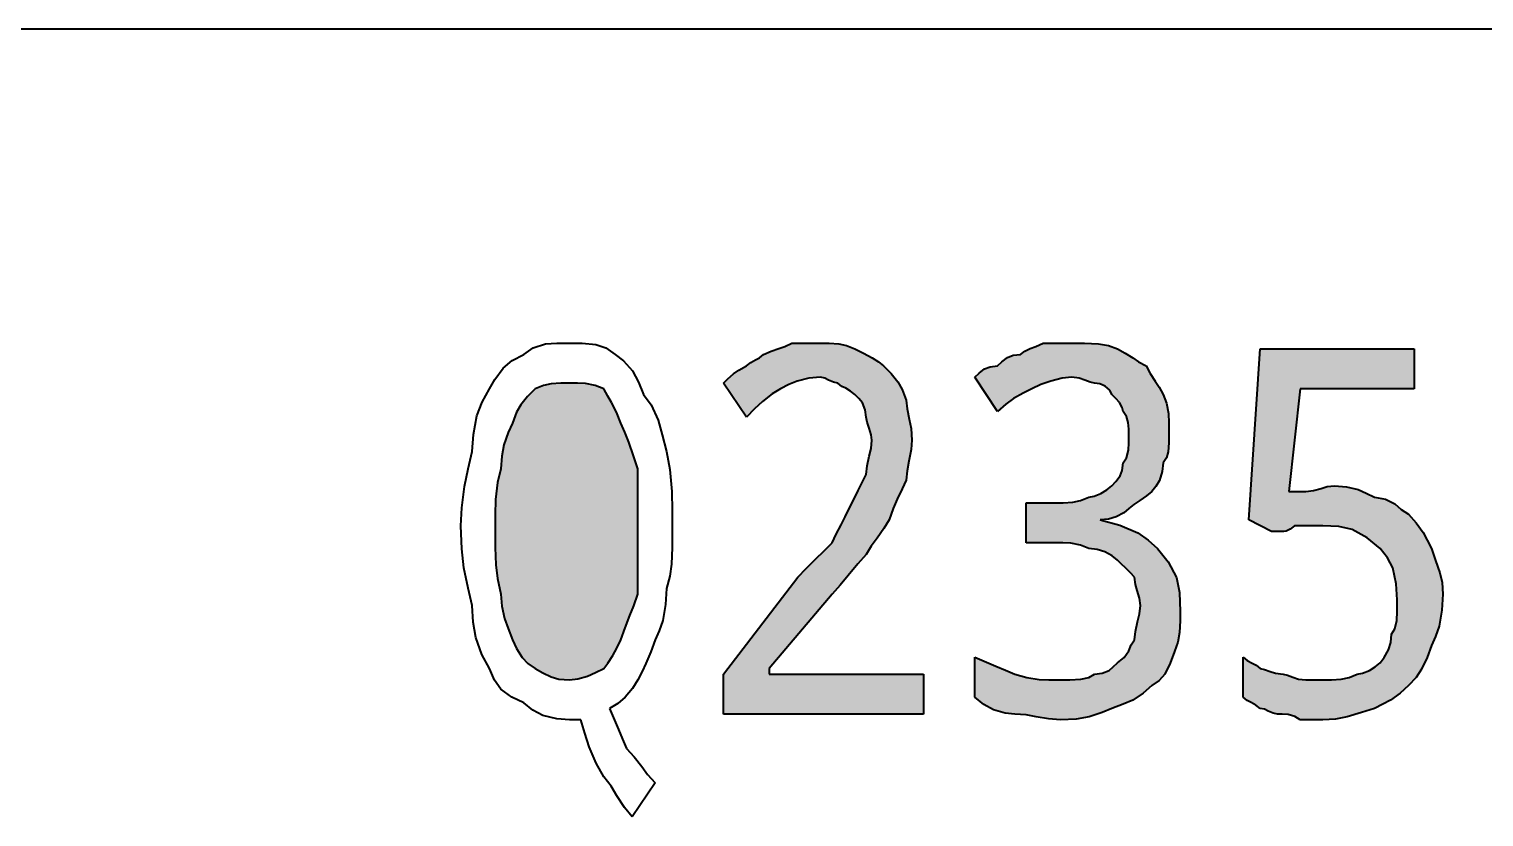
# Model space of a CAD drawing. Extents: x 457 to 4918, y -67 to 391.
# Drawn here: x 3585.79 to 3597.31, y -0.45 to 5.79 of the extents above; entities that cross this region are included whole.
import ezdxf

# ---------------------------------------------------------------- set-up
doc = ezdxf.new("R2010")
doc.units = 0
doc.header["$LTSCALE"] = 40
doc.header["$MEASUREMENT"] = 0
doc.layers.add('at_Entity', color=7, linetype='CONTINUOUS')
doc.layers.add('at_Solid', color=7, linetype='CONTINUOUS')

msp = doc.modelspace()

# ---------------------------------------------------------------- hatches: boundary and pattern name
at = {"layer": 'at_Solid'}
for points in [[(3592.875, 0.365), (3591.293, 0.365), (3591.293, 0.681), (3591.881, 1.45), (3591.948, 1.517), (3592.025, 1.594), (3592.086, 1.655), (3592.152, 1.721), (3592.186, 1.789), (3592.224, 1.865), (3592.255, 1.926), (3592.287, 1.992), (3592.321, 2.06), (3592.36, 2.136), (3592.39, 2.198), (3592.423, 2.263), (3592.43, 2.331), (3592.447, 2.407), (3592.462, 2.469), (3592.468, 2.534), (3592.461, 2.575), (3592.445, 2.63), (3592.43, 2.676), (3592.423, 2.715), (3592.415, 2.775), (3592.394, 2.83), (3592.365, 2.863), (3592.333, 2.896), (3592.299, 2.923), (3592.261, 2.945), (3592.23, 2.96), (3592.197, 2.986), (3592.163, 2.993), (3592.125, 3.01), (3592.094, 3.025), (3592.061, 3.032), (3591.968, 3.024), (3591.875, 3.002), (3591.811, 2.974), (3591.745, 2.941), (3591.677, 2.9), (3591.601, 2.84), (3591.539, 2.781), (3591.474, 2.715), (3591.293, 2.986), (3591.328, 3.02), (3591.371, 3.058), (3591.415, 3.089), (3591.474, 3.122), (3591.508, 3.149), (3591.546, 3.171), (3591.577, 3.186), (3591.609, 3.212), (3591.67, 3.239), (3591.73, 3.261), (3591.777, 3.277), (3591.835, 3.303), (3591.877, 3.303), (3591.937, 3.303), (3591.996, 3.303), (3592.061, 3.303), (3592.129, 3.302), (3592.206, 3.297), (3592.267, 3.284), (3592.333, 3.258), (3592.4, 3.224), (3592.471, 3.186), (3592.519, 3.155), (3592.559, 3.122), (3592.619, 3.061), (3592.674, 2.996), (3592.707, 2.936), (3592.74, 2.851), (3592.747, 2.782), (3592.763, 2.701), (3592.778, 2.626), (3592.785, 2.534), (3592.778, 2.46), (3592.761, 2.367), (3592.746, 2.29), (3592.74, 2.218), (3592.706, 2.149), (3592.667, 2.068), (3592.637, 1.993), (3592.604, 1.902), (3592.563, 1.834), (3592.508, 1.758), (3592.463, 1.696), (3592.423, 1.63), (3592.355, 1.556), (3592.279, 1.463), (3592.217, 1.386), (3592.152, 1.314), (3591.655, 0.726), (3591.655, 0.681), (3592.875, 0.681)], [(3594.819, 2.58), (3594.818, 2.513), (3594.813, 2.441), (3594.8, 2.393), (3594.774, 2.354), (3594.766, 2.287), (3594.744, 2.215), (3594.716, 2.167), (3594.683, 2.128), (3594.642, 2.094), (3594.588, 2.056), (3594.542, 2.025), (3594.502, 1.992), (3594.461, 1.959), (3594.401, 1.926), (3594.342, 1.908), (3594.276, 1.902), (3594.43, 1.86), (3594.572, 1.8), (3594.656, 1.741), (3594.728, 1.676), (3594.814, 1.572), (3594.88, 1.448), (3594.902, 1.329), (3594.909, 1.178), (3594.908, 1.103), (3594.903, 1.011), (3594.89, 0.934), (3594.864, 0.862), (3594.829, 0.769), (3594.786, 0.681), (3594.742, 0.63), (3594.683, 0.591), (3594.615, 0.531), (3594.533, 0.476), (3594.458, 0.443), (3594.367, 0.41), (3594.29, 0.377), (3594.188, 0.344), (3594.084, 0.326), (3593.96, 0.32), (3593.865, 0.327), (3593.767, 0.343), (3593.69, 0.358), (3593.598, 0.365), (3593.523, 0.373), (3593.431, 0.4), (3593.354, 0.442), (3593.282, 0.5), (3593.282, 0.817), (3593.357, 0.783), (3593.449, 0.745), (3593.526, 0.714), (3593.598, 0.681), (3593.693, 0.655), (3593.791, 0.638), (3593.868, 0.636), (3593.96, 0.636), (3594.034, 0.637), (3594.122, 0.642), (3594.185, 0.655), (3594.231, 0.681), (3594.291, 0.689), (3594.346, 0.71), (3594.379, 0.739), (3594.412, 0.772), (3594.465, 0.813), (3594.503, 0.867), (3594.521, 0.913), (3594.548, 0.952), (3594.555, 1.02), (3594.571, 1.096), (3594.586, 1.158), (3594.593, 1.224), (3594.586, 1.284), (3594.569, 1.344), (3594.554, 1.391), (3594.548, 1.45), (3594.514, 1.483), (3594.476, 1.522), (3594.445, 1.552), (3594.412, 1.585), (3594.37, 1.618), (3594.311, 1.651), (3594.251, 1.669), (3594.186, 1.676), (3594.118, 1.702), (3594.042, 1.718), (3593.98, 1.721), (3593.915, 1.721), (3593.689, 1.721), (3593.689, 2.037), (3593.915, 2.037), (3593.983, 2.038), (3594.059, 2.043), (3594.12, 2.056), (3594.186, 2.082), (3594.227, 2.09), (3594.281, 2.112), (3594.327, 2.14), (3594.367, 2.173), (3594.4, 2.207), (3594.433, 2.251), (3594.45, 2.295), (3594.457, 2.354), (3594.483, 2.395), (3594.5, 2.455), (3594.502, 2.514), (3594.502, 2.58), (3594.502, 2.621), (3594.497, 2.675), (3594.483, 2.721), (3594.457, 2.76), (3594.449, 2.794), (3594.428, 2.832), (3594.4, 2.863), (3594.367, 2.896), (3594.352, 2.929), (3594.314, 2.962), (3594.271, 2.98), (3594.231, 2.986), (3594.197, 2.993), (3594.153, 3.01), (3594.109, 3.025), (3594.05, 3.032), (3593.975, 3.024), (3593.883, 3.002), (3593.806, 2.974), (3593.734, 2.941), (3593.666, 2.907), (3593.59, 2.863), (3593.528, 2.819), (3593.463, 2.76), (3593.282, 3.032), (3593.317, 3.065), (3593.36, 3.098), (3593.404, 3.115), (3593.463, 3.122), (3593.497, 3.155), (3593.541, 3.188), (3593.585, 3.206), (3593.644, 3.212), (3593.678, 3.239), (3593.721, 3.261), (3593.766, 3.277), (3593.824, 3.303), (3593.891, 3.303), (3593.963, 3.303), (3594.011, 3.303), (3594.05, 3.303), (3594.151, 3.302), (3594.261, 3.297), (3594.34, 3.284), (3594.412, 3.258), (3594.473, 3.224), (3594.533, 3.186), (3594.579, 3.155), (3594.638, 3.122), (3594.672, 3.061), (3594.71, 3.001), (3594.741, 2.955), (3594.774, 2.896), (3594.8, 2.828), (3594.816, 2.746), (3594.819, 2.671)], [(3596.13, 2.173), (3596.224, 2.165), (3596.317, 2.144), (3596.38, 2.115), (3596.446, 2.082), (3596.533, 2.068), (3596.609, 2.03), (3596.658, 1.986), (3596.717, 1.947), (3596.777, 1.879), (3596.832, 1.803), (3596.865, 1.741), (3596.898, 1.676), (3596.931, 1.581), (3596.964, 1.483), (3596.982, 1.406), (3596.988, 1.314), (3596.981, 1.187), (3596.959, 1.061), (3596.931, 0.979), (3596.898, 0.907), (3596.863, 0.813), (3596.82, 0.72), (3596.776, 0.656), (3596.717, 0.591), (3596.649, 0.531), (3596.573, 0.476), (3596.512, 0.443), (3596.446, 0.41), (3596.344, 0.377), (3596.23, 0.344), (3596.138, 0.326), (3596.039, 0.32), (3595.998, 0.32), (3595.944, 0.32), (3595.898, 0.32), (3595.858, 0.32), (3595.817, 0.346), (3595.763, 0.362), (3595.717, 0.365), (3595.678, 0.365), (3595.644, 0.372), (3595.606, 0.388), (3595.575, 0.403), (3595.542, 0.41), (3595.508, 0.437), (3595.47, 0.458), (3595.439, 0.474), (3595.406, 0.5), (3595.406, 0.817), (3595.44, 0.79), (3595.478, 0.768), (3595.509, 0.752), (3595.542, 0.726), (3595.577, 0.719), (3595.62, 0.703), (3595.664, 0.688), (3595.723, 0.681), (3595.757, 0.674), (3595.801, 0.658), (3595.845, 0.643), (3595.904, 0.636), (3595.938, 0.636), (3595.976, 0.636), (3596.006, 0.636), (3596.039, 0.636), (3596.107, 0.637), (3596.183, 0.642), (3596.245, 0.655), (3596.31, 0.681), (3596.351, 0.689), (3596.406, 0.71), (3596.452, 0.739), (3596.491, 0.772), (3596.524, 0.813), (3596.558, 0.873), (3596.575, 0.932), (3596.582, 0.998), (3596.608, 1.04), (3596.624, 1.105), (3596.627, 1.177), (3596.627, 1.269), (3596.618, 1.396), (3596.592, 1.522), (3596.55, 1.603), (3596.491, 1.676), (3596.389, 1.761), (3596.269, 1.828), (3596.164, 1.85), (3596.039, 1.856), (3596.006, 1.856), (3595.973, 1.856), (3595.956, 1.856), (3595.949, 1.856), (3595.915, 1.856), (3595.877, 1.856), (3595.846, 1.856), (3595.813, 1.856), (3595.78, 1.83), (3595.747, 1.814), (3595.73, 1.811), (3595.723, 1.811), (3595.69, 1.811), (3595.657, 1.811), (3595.639, 1.811), (3595.632, 1.811), (3595.452, 1.902), (3595.542, 3.258), (3596.762, 3.258), (3596.762, 2.941), (3595.858, 2.941), (3595.768, 2.128), (3595.802, 2.128), (3595.84, 2.128), (3595.871, 2.128), (3595.904, 2.128), (3595.964, 2.135), (3596.024, 2.151), (3596.071, 2.166)], [(3589.485, 1.811), (3589.486, 1.683), (3589.491, 1.547), (3589.504, 1.438), (3589.53, 1.314), (3589.538, 1.219), (3589.559, 1.121), (3589.588, 1.044), (3589.621, 0.952), (3589.655, 0.885), (3589.698, 0.814), (3589.743, 0.766), (3589.801, 0.726), (3589.863, 0.693), (3589.928, 0.66), (3589.988, 0.643), (3590.073, 0.636), (3590.14, 0.644), (3590.217, 0.665), (3590.278, 0.694), (3590.344, 0.726), (3590.378, 0.768), (3590.416, 0.828), (3590.447, 0.887), (3590.479, 0.952), (3590.513, 1.047), (3590.551, 1.145), (3590.582, 1.222), (3590.615, 1.314), (3590.615, 1.443), (3590.615, 1.579), (3590.615, 1.687), (3590.615, 1.811), (3590.615, 1.946), (3590.615, 2.094), (3590.615, 2.203), (3590.615, 2.308), (3590.581, 2.409), (3590.543, 2.519), (3590.512, 2.598), (3590.479, 2.67), (3590.446, 2.757), (3590.407, 2.833), (3590.377, 2.882), (3590.344, 2.941), (3590.276, 2.967), (3590.2, 2.984), (3590.138, 2.986), (3590.073, 2.986), (3590.005, 2.986), (3589.929, 2.981), (3589.867, 2.967), (3589.801, 2.941), (3589.741, 2.88), (3589.687, 2.815), (3589.653, 2.755), (3589.621, 2.67), (3589.587, 2.594), (3589.554, 2.497), (3589.537, 2.407), (3589.53, 2.308), (3589.504, 2.199), (3589.487, 2.063), (3589.485, 1.942)]]:
    msp.add_hatch(color=0, dxfattribs=at).paths.add_polyline_path(points)

# ---------------------------------------------------------------- linework, layer by layer
at = {"layer": 'at_Entity', "color": 0, "lineweight": 40}
for p, q in [((3654.937, 5.789), (3474.899, 5.789)), ((3589.711, 3.212), (3589.787, 3.265)), ((3589.787, 3.265), (3589.884, 3.298)), ((3589.884, 3.298), (3589.974, 3.303)), ((3589.974, 3.303), (3590.073, 3.303)), ((3590.073, 3.303), (3590.174, 3.301)), ((3590.174, 3.301), (3590.283, 3.291)), ((3590.283, 3.291), (3590.362, 3.265)), ((3590.362, 3.265), (3590.434, 3.212)), ((3591.609, 3.212), (3591.67, 3.239)), ((3591.67, 3.239), (3591.73, 3.261)), ((3591.73, 3.261), (3591.777, 3.277)), ((3591.777, 3.277), (3591.835, 3.303)), ((3591.835, 3.303), (3591.877, 3.303)), ((3591.877, 3.303), (3591.937, 3.303)), ((3591.937, 3.303), (3591.996, 3.303)), ((3591.996, 3.303), (3592.061, 3.303)), ((3592.061, 3.303), (3592.129, 3.302)), ((3592.129, 3.302), (3592.206, 3.297)), ((3592.206, 3.297), (3592.267, 3.284)), ((3592.267, 3.284), (3592.333, 3.258)), ((3592.333, 3.258), (3592.4, 3.224)), ((3593.644, 3.212), (3593.678, 3.239)), ((3593.678, 3.239), (3593.721, 3.261)), ((3593.721, 3.261), (3593.766, 3.277)), ((3593.766, 3.277), (3593.824, 3.303)), ((3593.824, 3.303), (3593.891, 3.303)), ((3593.891, 3.303), (3593.963, 3.303)), ((3593.963, 3.303), (3594.011, 3.303)), ((3594.011, 3.303), (3594.05, 3.303)), ((3594.05, 3.303), (3594.151, 3.302)), ((3594.151, 3.302), (3594.261, 3.297)), ((3594.261, 3.297), (3594.34, 3.284)), ((3594.34, 3.284), (3594.412, 3.258)), ((3594.412, 3.258), (3594.473, 3.224)), ((3595.452, 1.902), (3595.542, 3.258)), ((3595.542, 3.258), (3596.762, 3.258)), ((3596.762, 3.258), (3596.762, 2.941)), ((3589.547, 3.103), (3589.619, 3.166)), ((3589.619, 3.166), (3589.711, 3.212)), ((3590.434, 3.212), (3590.501, 3.163)), ((3590.501, 3.163), (3590.573, 3.082)), ((3591.415, 3.089), (3591.474, 3.122)), ((3591.474, 3.122), (3591.508, 3.149)), ((3591.508, 3.149), (3591.546, 3.171)), ((3591.546, 3.171), (3591.577, 3.186)), ((3591.577, 3.186), (3591.609, 3.212)), ((3592.4, 3.224), (3592.471, 3.186)), ((3592.471, 3.186), (3592.519, 3.155)), ((3592.519, 3.155), (3592.559, 3.122)), ((3592.559, 3.122), (3592.619, 3.061)), ((3593.36, 3.098), (3593.404, 3.115)), ((3593.404, 3.115), (3593.463, 3.122)), ((3593.463, 3.122), (3593.497, 3.155)), ((3593.497, 3.155), (3593.541, 3.188)), ((3593.541, 3.188), (3593.585, 3.206)), ((3593.585, 3.206), (3593.644, 3.212)), ((3594.473, 3.224), (3594.533, 3.186)), ((3594.533, 3.186), (3594.579, 3.155)), ((3594.579, 3.155), (3594.638, 3.122)), ((3594.638, 3.122), (3594.672, 3.061)), ((3589.44, 2.941), (3589.482, 3.015)), ((3589.482, 3.015), (3589.547, 3.103)), ((3590.573, 3.082), (3590.621, 2.994)), ((3591.293, 2.986), (3591.328, 3.02)), ((3591.328, 3.02), (3591.371, 3.058)), ((3591.371, 3.058), (3591.415, 3.089)), ((3591.875, 3.002), (3591.811, 2.974)), ((3591.968, 3.024), (3591.875, 3.002)), ((3592.061, 3.032), (3591.968, 3.024)), ((3592.094, 3.025), (3592.061, 3.032)), ((3592.125, 3.01), (3592.094, 3.025)), ((3592.163, 2.993), (3592.125, 3.01)), ((3592.619, 3.061), (3592.674, 2.996)), ((3592.674, 2.996), (3592.707, 2.936)), ((3593.282, 3.032), (3593.317, 3.065)), ((3593.463, 2.76), (3593.282, 3.032)), ((3593.317, 3.065), (3593.36, 3.098)), ((3593.883, 3.002), (3593.806, 2.974)), ((3593.975, 3.024), (3593.883, 3.002)), ((3594.05, 3.032), (3593.975, 3.024)), ((3594.109, 3.025), (3594.05, 3.032)), ((3594.153, 3.01), (3594.109, 3.025)), ((3594.197, 2.993), (3594.153, 3.01)), ((3594.672, 3.061), (3594.71, 3.001)), ((3594.71, 3.001), (3594.741, 2.955)), ((3589.381, 2.836), (3589.44, 2.941)), ((3589.741, 2.88), (3589.687, 2.815)), ((3589.801, 2.941), (3589.741, 2.88)), ((3589.867, 2.967), (3589.801, 2.941)), ((3589.929, 2.981), (3589.867, 2.967)), ((3590.005, 2.986), (3589.929, 2.981)), ((3590.073, 2.986), (3590.005, 2.986)), ((3590.138, 2.986), (3590.073, 2.986)), ((3590.2, 2.984), (3590.138, 2.986)), ((3590.276, 2.967), (3590.2, 2.984)), ((3590.344, 2.941), (3590.276, 2.967)), ((3590.377, 2.882), (3590.344, 2.941)), ((3590.407, 2.833), (3590.377, 2.882)), ((3590.621, 2.994), (3590.66, 2.896)), ((3590.66, 2.896), (3590.72, 2.813)), ((3591.474, 2.715), (3591.293, 2.986)), ((3591.677, 2.9), (3591.601, 2.84)), ((3591.745, 2.941), (3591.677, 2.9)), ((3591.811, 2.974), (3591.745, 2.941)), ((3592.197, 2.986), (3592.163, 2.993)), ((3592.23, 2.96), (3592.197, 2.986)), ((3592.261, 2.945), (3592.23, 2.96)), ((3592.299, 2.923), (3592.261, 2.945)), ((3592.333, 2.896), (3592.299, 2.923)), ((3592.365, 2.863), (3592.333, 2.896)), ((3592.707, 2.936), (3592.74, 2.851)), ((3593.666, 2.907), (3593.59, 2.863)), ((3593.734, 2.941), (3593.666, 2.907)), ((3593.806, 2.974), (3593.734, 2.941)), ((3594.231, 2.986), (3594.197, 2.993)), ((3594.271, 2.98), (3594.231, 2.986)), ((3594.314, 2.962), (3594.271, 2.98)), ((3594.352, 2.929), (3594.314, 2.962)), ((3594.367, 2.896), (3594.352, 2.929)), ((3594.4, 2.863), (3594.367, 2.896)), ((3594.741, 2.955), (3594.774, 2.896)), ((3594.774, 2.896), (3594.8, 2.828)), ((3595.858, 2.941), (3595.768, 2.128)), ((3596.762, 2.941), (3595.858, 2.941)), ((3589.339, 2.726), (3589.381, 2.836)), ((3589.687, 2.815), (3589.653, 2.755)), ((3590.446, 2.757), (3590.407, 2.833)), ((3590.72, 2.813), (3590.775, 2.693)), ((3591.539, 2.781), (3591.474, 2.715)), ((3591.601, 2.84), (3591.539, 2.781)), ((3592.394, 2.83), (3592.365, 2.863)), ((3592.415, 2.775), (3592.394, 2.83)), ((3592.423, 2.715), (3592.415, 2.775)), ((3592.74, 2.851), (3592.747, 2.782)), ((3592.747, 2.782), (3592.763, 2.701)), ((3593.528, 2.819), (3593.463, 2.76)), ((3593.59, 2.863), (3593.528, 2.819)), ((3594.428, 2.832), (3594.4, 2.863)), ((3594.449, 2.794), (3594.428, 2.832)), ((3594.457, 2.76), (3594.449, 2.794)), ((3594.8, 2.828), (3594.816, 2.746)), ((3589.313, 2.579), (3589.339, 2.726)), ((3589.621, 2.67), (3589.587, 2.594)), ((3589.653, 2.755), (3589.621, 2.67)), ((3590.479, 2.67), (3590.446, 2.757)), ((3590.512, 2.598), (3590.479, 2.67)), ((3590.775, 2.693), (3590.808, 2.575)), ((3592.43, 2.676), (3592.423, 2.715)), ((3592.445, 2.63), (3592.43, 2.676)), ((3592.763, 2.701), (3592.778, 2.626)), ((3594.483, 2.721), (3594.457, 2.76)), ((3594.497, 2.675), (3594.483, 2.721)), ((3594.502, 2.621), (3594.497, 2.675)), ((3594.816, 2.746), (3594.819, 2.671)), ((3594.819, 2.671), (3594.819, 2.58)), ((3589.304, 2.444), (3589.313, 2.579)), ((3589.587, 2.594), (3589.554, 2.497)), ((3590.543, 2.519), (3590.512, 2.598)), ((3590.808, 2.575), (3590.841, 2.444)), ((3592.461, 2.575), (3592.445, 2.63)), ((3592.468, 2.534), (3592.461, 2.575)), ((3592.462, 2.469), (3592.468, 2.534)), ((3592.778, 2.626), (3592.785, 2.534)), ((3592.785, 2.534), (3592.778, 2.46)), ((3594.502, 2.58), (3594.502, 2.621)), ((3594.502, 2.514), (3594.502, 2.58)), ((3594.819, 2.58), (3594.818, 2.513)), ((3589.271, 2.306), (3589.304, 2.444)), ((3589.554, 2.497), (3589.537, 2.407)), ((3590.581, 2.409), (3590.543, 2.519)), ((3590.841, 2.444), (3590.867, 2.301)), ((3592.447, 2.407), (3592.462, 2.469)), ((3592.778, 2.46), (3592.761, 2.367)), ((3594.483, 2.395), (3594.5, 2.455)), ((3594.5, 2.455), (3594.502, 2.514)), ((3594.813, 2.441), (3594.8, 2.393)), ((3594.818, 2.513), (3594.813, 2.441)), ((3589.243, 2.168), (3589.271, 2.306)), ((3589.53, 2.308), (3589.504, 2.199)), ((3589.537, 2.407), (3589.53, 2.308)), ((3590.615, 2.308), (3590.581, 2.409)), ((3590.615, 2.203), (3590.615, 2.308)), ((3592.423, 2.263), (3592.43, 2.331)), ((3592.43, 2.331), (3592.447, 2.407)), ((3592.761, 2.367), (3592.746, 2.29)), ((3594.45, 2.295), (3594.457, 2.354)), ((3594.457, 2.354), (3594.483, 2.395)), ((3594.774, 2.354), (3594.766, 2.287)), ((3594.8, 2.393), (3594.774, 2.354)), ((3589.504, 2.199), (3589.487, 2.063)), ((3590.615, 2.094), (3590.615, 2.203)), ((3590.867, 2.301), (3590.884, 2.127)), ((3592.36, 2.136), (3592.39, 2.198)), ((3592.39, 2.198), (3592.423, 2.263)), ((3592.74, 2.218), (3592.706, 2.149)), ((3592.746, 2.29), (3592.74, 2.218)), ((3594.367, 2.173), (3594.4, 2.207)), ((3594.4, 2.207), (3594.433, 2.251)), ((3594.433, 2.251), (3594.45, 2.295)), ((3594.744, 2.215), (3594.716, 2.167)), ((3594.766, 2.287), (3594.744, 2.215)), ((3589.222, 1.999), (3589.243, 2.168)), ((3590.615, 1.946), (3590.615, 2.094)), ((3590.884, 2.127), (3590.886, 1.975)), ((3592.321, 2.06), (3592.36, 2.136)), ((3592.706, 2.149), (3592.667, 2.068)), ((3594.12, 2.056), (3594.186, 2.082)), ((3594.186, 2.082), (3594.227, 2.09)), ((3594.227, 2.09), (3594.281, 2.112)), ((3594.281, 2.112), (3594.327, 2.14)), ((3594.327, 2.14), (3594.367, 2.173)), ((3594.642, 2.094), (3594.588, 2.056)), ((3594.683, 2.128), (3594.642, 2.094)), ((3594.716, 2.167), (3594.683, 2.128)), ((3595.768, 2.128), (3595.802, 2.128)), ((3595.802, 2.128), (3595.84, 2.128)), ((3595.84, 2.128), (3595.871, 2.128)), ((3595.871, 2.128), (3595.904, 2.128)), ((3595.904, 2.128), (3595.964, 2.135)), ((3595.964, 2.135), (3596.024, 2.151)), ((3596.024, 2.151), (3596.071, 2.166)), ((3596.071, 2.166), (3596.13, 2.173)), ((3596.13, 2.173), (3596.224, 2.165)), ((3596.224, 2.165), (3596.317, 2.144)), ((3596.317, 2.144), (3596.38, 2.115)), ((3596.38, 2.115), (3596.446, 2.082)), ((3596.446, 2.082), (3596.533, 2.068)), ((3589.214, 1.856), (3589.222, 1.999)), ((3589.487, 2.063), (3589.485, 1.942)), ((3590.886, 1.975), (3590.886, 1.811)), ((3592.255, 1.926), (3592.287, 1.992)), ((3592.287, 1.992), (3592.321, 2.06)), ((3592.637, 1.993), (3592.604, 1.902)), ((3592.667, 2.068), (3592.637, 1.993)), ((3593.689, 1.721), (3593.689, 2.037)), ((3593.689, 2.037), (3593.915, 2.037)), ((3593.915, 2.037), (3593.983, 2.038)), ((3593.983, 2.038), (3594.059, 2.043)), ((3594.059, 2.043), (3594.12, 2.056)), ((3594.461, 1.959), (3594.401, 1.926)), ((3594.502, 1.992), (3594.461, 1.959)), ((3594.542, 2.025), (3594.502, 1.992)), ((3594.588, 2.056), (3594.542, 2.025)), ((3596.533, 2.068), (3596.609, 2.03)), ((3596.609, 2.03), (3596.658, 1.986)), ((3596.658, 1.986), (3596.717, 1.947)), ((3589.221, 1.673), (3589.214, 1.856)), ((3589.485, 1.942), (3589.485, 1.811)), ((3590.615, 1.811), (3590.615, 1.946)), ((3592.186, 1.789), (3592.224, 1.865)), ((3592.224, 1.865), (3592.255, 1.926)), ((3592.604, 1.902), (3592.563, 1.834)), ((3594.342, 1.908), (3594.276, 1.902)), ((3594.276, 1.902), (3594.43, 1.86)), ((3594.401, 1.926), (3594.342, 1.908)), ((3594.43, 1.86), (3594.572, 1.8)), ((3595.632, 1.811), (3595.452, 1.902)), ((3595.813, 1.856), (3595.78, 1.83)), ((3595.846, 1.856), (3595.813, 1.856)), ((3595.877, 1.856), (3595.846, 1.856)), ((3595.915, 1.856), (3595.877, 1.856)), ((3595.949, 1.856), (3595.915, 1.856)), ((3595.956, 1.856), (3595.949, 1.856)), ((3595.973, 1.856), (3595.956, 1.856)), ((3596.006, 1.856), (3595.973, 1.856)), ((3596.039, 1.856), (3596.006, 1.856)), ((3596.164, 1.85), (3596.039, 1.856)), ((3596.269, 1.828), (3596.164, 1.85)), ((3596.717, 1.947), (3596.777, 1.879)), ((3596.777, 1.879), (3596.832, 1.803)), ((3589.485, 1.811), (3589.486, 1.683)), ((3590.615, 1.687), (3590.615, 1.811)), ((3590.886, 1.811), (3590.886, 1.683)), ((3592.152, 1.721), (3592.186, 1.789)), ((3592.508, 1.758), (3592.463, 1.696)), ((3592.563, 1.834), (3592.508, 1.758)), ((3594.572, 1.8), (3594.656, 1.741)), ((3594.656, 1.741), (3594.728, 1.676)), ((3595.639, 1.811), (3595.632, 1.811)), ((3595.657, 1.811), (3595.639, 1.811)), ((3595.69, 1.811), (3595.657, 1.811)), ((3595.723, 1.811), (3595.69, 1.811)), ((3595.73, 1.811), (3595.723, 1.811)), ((3595.747, 1.814), (3595.73, 1.811)), ((3595.78, 1.83), (3595.747, 1.814)), ((3596.389, 1.761), (3596.269, 1.828)), ((3596.491, 1.676), (3596.389, 1.761)), ((3596.832, 1.803), (3596.865, 1.741)), ((3596.865, 1.741), (3596.898, 1.676)), ((3589.238, 1.523), (3589.221, 1.673)), ((3589.486, 1.683), (3589.491, 1.547)), ((3590.615, 1.579), (3590.615, 1.687)), ((3590.886, 1.683), (3590.881, 1.552)), ((3592.025, 1.594), (3592.086, 1.655)), ((3592.086, 1.655), (3592.152, 1.721)), ((3592.423, 1.63), (3592.355, 1.556)), ((3592.463, 1.696), (3592.423, 1.63)), ((3593.915, 1.721), (3593.689, 1.721)), ((3593.98, 1.721), (3593.915, 1.721)), ((3594.042, 1.718), (3593.98, 1.721)), ((3594.118, 1.702), (3594.042, 1.718)), ((3594.186, 1.676), (3594.118, 1.702)), ((3594.251, 1.669), (3594.186, 1.676)), ((3594.311, 1.651), (3594.251, 1.669)), ((3594.37, 1.618), (3594.311, 1.651)), ((3594.412, 1.585), (3594.37, 1.618)), ((3594.728, 1.676), (3594.814, 1.572)), ((3596.55, 1.603), (3596.491, 1.676)), ((3596.898, 1.676), (3596.931, 1.581)), ((3589.271, 1.361), (3589.238, 1.523)), ((3589.491, 1.547), (3589.504, 1.438)), ((3590.615, 1.443), (3590.615, 1.579)), ((3590.881, 1.552), (3590.867, 1.458)), ((3591.881, 1.45), (3591.948, 1.517)), ((3591.948, 1.517), (3592.025, 1.594)), ((3592.355, 1.556), (3592.279, 1.463)), ((3594.445, 1.552), (3594.412, 1.585)), ((3594.476, 1.522), (3594.445, 1.552)), ((3594.514, 1.483), (3594.476, 1.522)), ((3594.814, 1.572), (3594.88, 1.448)), ((3596.592, 1.522), (3596.55, 1.603)), ((3596.618, 1.396), (3596.592, 1.522)), ((3596.931, 1.581), (3596.964, 1.483)), ((3589.504, 1.438), (3589.53, 1.314)), ((3590.615, 1.314), (3590.615, 1.443)), ((3590.867, 1.458), (3590.841, 1.359)), ((3591.293, 0.681), (3591.881, 1.45)), ((3592.217, 1.386), (3592.152, 1.314)), ((3592.279, 1.463), (3592.217, 1.386)), ((3594.548, 1.45), (3594.514, 1.483)), ((3594.554, 1.391), (3594.548, 1.45)), ((3594.569, 1.344), (3594.554, 1.391)), ((3594.88, 1.448), (3594.902, 1.329)), ((3596.627, 1.269), (3596.618, 1.396)), ((3596.964, 1.483), (3596.982, 1.406)), ((3596.982, 1.406), (3596.988, 1.314)), ((3589.304, 1.224), (3589.271, 1.361)), ((3589.53, 1.314), (3589.538, 1.219)), ((3590.582, 1.222), (3590.615, 1.314)), ((3590.841, 1.359), (3590.833, 1.232)), ((3592.152, 1.314), (3591.655, 0.726)), ((3594.586, 1.284), (3594.569, 1.344)), ((3594.593, 1.224), (3594.586, 1.284)), ((3594.902, 1.329), (3594.909, 1.178)), ((3596.627, 1.177), (3596.627, 1.269)), ((3596.988, 1.314), (3596.981, 1.187)), ((3589.311, 1.092), (3589.304, 1.224)), ((3589.538, 1.219), (3589.559, 1.121)), ((3590.551, 1.145), (3590.582, 1.222)), ((3590.833, 1.232), (3590.812, 1.106)), ((3594.571, 1.096), (3594.586, 1.158)), ((3594.586, 1.158), (3594.593, 1.224)), ((3594.909, 1.178), (3594.908, 1.103)), ((3596.624, 1.105), (3596.627, 1.177)), ((3596.981, 1.187), (3596.959, 1.061)), ((3589.331, 0.972), (3589.311, 1.092)), ((3589.559, 1.121), (3589.588, 1.044)), ((3589.588, 1.044), (3589.621, 0.952)), ((3590.479, 0.952), (3590.513, 1.047)), ((3590.513, 1.047), (3590.551, 1.145)), ((3590.812, 1.106), (3590.783, 1.025)), ((3594.555, 1.02), (3594.571, 1.096)), ((3594.908, 1.103), (3594.903, 1.011)), ((3596.582, 0.998), (3596.608, 1.04)), ((3596.608, 1.04), (3596.624, 1.105)), ((3596.959, 1.061), (3596.931, 0.979)), ((3589.38, 0.836), (3589.331, 0.972)), ((3589.621, 0.952), (3589.655, 0.885)), ((3590.447, 0.887), (3590.479, 0.952)), ((3590.751, 0.952), (3590.717, 0.858)), ((3590.783, 1.025), (3590.751, 0.952)), ((3594.521, 0.913), (3594.548, 0.952)), ((3594.548, 0.952), (3594.555, 1.02)), ((3594.89, 0.934), (3594.864, 0.862)), ((3594.903, 1.011), (3594.89, 0.934)), ((3596.558, 0.873), (3596.575, 0.932)), ((3596.575, 0.932), (3596.582, 0.998)), ((3596.931, 0.979), (3596.898, 0.907)), ((3589.44, 0.726), (3589.38, 0.836)), ((3589.655, 0.885), (3589.698, 0.814)), ((3589.698, 0.814), (3589.743, 0.766)), ((3590.378, 0.768), (3590.416, 0.828)), ((3590.416, 0.828), (3590.447, 0.887)), ((3590.717, 0.858), (3590.679, 0.765)), ((3593.282, 0.5), (3593.282, 0.817)), ((3593.282, 0.817), (3593.357, 0.783)), ((3594.412, 0.772), (3594.465, 0.813)), ((3594.465, 0.813), (3594.503, 0.867)), ((3594.503, 0.867), (3594.521, 0.913)), ((3594.864, 0.862), (3594.829, 0.769)), ((3595.406, 0.5), (3595.406, 0.817)), ((3595.406, 0.817), (3595.44, 0.79)), ((3596.491, 0.772), (3596.524, 0.813)), ((3596.524, 0.813), (3596.558, 0.873)), ((3596.863, 0.813), (3596.82, 0.72)), ((3596.898, 0.907), (3596.863, 0.813)), ((3589.479, 0.635), (3589.44, 0.726)), ((3589.743, 0.766), (3589.801, 0.726)), ((3589.801, 0.726), (3589.863, 0.693)), ((3589.863, 0.693), (3589.928, 0.66)), ((3590.217, 0.665), (3590.278, 0.694)), ((3590.278, 0.694), (3590.344, 0.726)), ((3590.344, 0.726), (3590.378, 0.768)), ((3590.648, 0.702), (3590.615, 0.636)), ((3590.679, 0.765), (3590.648, 0.702)), ((3591.655, 0.726), (3591.655, 0.681)), ((3593.357, 0.783), (3593.449, 0.745)), ((3593.449, 0.745), (3593.526, 0.714)), ((3593.526, 0.714), (3593.598, 0.681)), ((3594.291, 0.689), (3594.346, 0.71)), ((3594.346, 0.71), (3594.379, 0.739)), ((3594.379, 0.739), (3594.412, 0.772)), ((3594.829, 0.769), (3594.786, 0.681)), ((3595.44, 0.79), (3595.478, 0.768)), ((3595.478, 0.768), (3595.509, 0.752)), ((3595.509, 0.752), (3595.542, 0.726)), ((3595.542, 0.726), (3595.577, 0.719)), ((3595.577, 0.719), (3595.62, 0.703)), ((3595.62, 0.703), (3595.664, 0.688)), ((3596.351, 0.689), (3596.406, 0.71)), ((3596.406, 0.71), (3596.452, 0.739)), ((3596.452, 0.739), (3596.491, 0.772)), ((3596.82, 0.72), (3596.776, 0.656)), ((3589.53, 0.562), (3589.479, 0.635)), ((3589.928, 0.66), (3589.988, 0.643)), ((3589.988, 0.643), (3590.073, 0.636)), ((3590.073, 0.636), (3590.14, 0.644)), ((3590.14, 0.644), (3590.217, 0.665)), ((3590.615, 0.636), (3590.573, 0.569)), ((3591.293, 0.365), (3591.293, 0.681)), ((3591.655, 0.681), (3592.875, 0.681)), ((3592.875, 0.681), (3592.875, 0.365)), ((3593.598, 0.681), (3593.693, 0.655)), ((3593.693, 0.655), (3593.791, 0.638)), ((3593.791, 0.638), (3593.868, 0.636)), ((3593.868, 0.636), (3593.96, 0.636)), ((3593.96, 0.636), (3594.034, 0.637)), ((3594.034, 0.637), (3594.122, 0.642)), ((3594.122, 0.642), (3594.185, 0.655)), ((3594.185, 0.655), (3594.231, 0.681)), ((3594.231, 0.681), (3594.291, 0.689)), ((3594.683, 0.591), (3594.615, 0.531)), ((3594.742, 0.63), (3594.683, 0.591)), ((3594.786, 0.681), (3594.742, 0.63)), ((3595.664, 0.688), (3595.723, 0.681)), ((3595.723, 0.681), (3595.757, 0.674)), ((3595.757, 0.674), (3595.801, 0.658)), ((3595.801, 0.658), (3595.845, 0.643)), ((3595.845, 0.643), (3595.904, 0.636)), ((3595.904, 0.636), (3595.938, 0.636)), ((3595.938, 0.636), (3595.976, 0.636)), ((3595.976, 0.636), (3596.006, 0.636)), ((3596.006, 0.636), (3596.039, 0.636)), ((3596.039, 0.636), (3596.107, 0.637)), ((3596.107, 0.637), (3596.183, 0.642)), ((3596.183, 0.642), (3596.245, 0.655)), ((3596.245, 0.655), (3596.31, 0.681)), ((3596.31, 0.681), (3596.351, 0.689)), ((3596.717, 0.591), (3596.649, 0.531)), ((3596.776, 0.656), (3596.717, 0.591)), ((3589.618, 0.498), (3589.53, 0.562)), ((3589.711, 0.455), (3589.618, 0.498)), ((3590.514, 0.498), (3590.455, 0.449)), ((3590.573, 0.569), (3590.514, 0.498)), ((3593.354, 0.442), (3593.282, 0.5)), ((3594.533, 0.476), (3594.458, 0.443)), ((3594.615, 0.531), (3594.533, 0.476)), ((3595.439, 0.474), (3595.406, 0.5)), ((3595.47, 0.458), (3595.439, 0.474)), ((3596.573, 0.476), (3596.512, 0.443)), ((3596.649, 0.531), (3596.573, 0.476)), ((3589.783, 0.396), (3589.711, 0.455)), ((3589.862, 0.354), (3589.783, 0.396)), ((3589.972, 0.328), (3589.862, 0.354)), ((3590.455, 0.449), (3590.389, 0.41)), ((3590.389, 0.41), (3590.423, 0.335)), ((3592.875, 0.365), (3591.293, 0.365)), ((3593.431, 0.4), (3593.354, 0.442)), ((3593.523, 0.373), (3593.431, 0.4)), ((3593.598, 0.365), (3593.523, 0.373)), ((3593.69, 0.358), (3593.598, 0.365)), ((3593.767, 0.343), (3593.69, 0.358)), ((3594.29, 0.377), (3594.188, 0.344)), ((3594.367, 0.41), (3594.29, 0.377)), ((3594.458, 0.443), (3594.367, 0.41)), ((3595.508, 0.437), (3595.47, 0.458)), ((3595.542, 0.41), (3595.508, 0.437)), ((3595.575, 0.403), (3595.542, 0.41)), ((3595.606, 0.388), (3595.575, 0.403)), ((3595.644, 0.372), (3595.606, 0.388)), ((3595.678, 0.365), (3595.644, 0.372)), ((3595.717, 0.365), (3595.678, 0.365)), ((3595.763, 0.362), (3595.717, 0.365)), ((3595.817, 0.346), (3595.763, 0.362)), ((3595.858, 0.32), (3595.817, 0.346)), ((3596.344, 0.377), (3596.23, 0.344)), ((3596.446, 0.41), (3596.344, 0.377)), ((3596.512, 0.443), (3596.446, 0.41)), ((3590.073, 0.32), (3589.972, 0.328)), ((3590.075, 0.32), (3590.073, 0.32)), ((3590.092, 0.32), (3590.075, 0.32)), ((3590.118, 0.32), (3590.092, 0.32)), ((3590.125, 0.32), (3590.118, 0.32)), ((3590.14, 0.32), (3590.125, 0.32)), ((3590.156, 0.32), (3590.14, 0.32)), ((3590.163, 0.32), (3590.156, 0.32)), ((3590.196, 0.215), (3590.163, 0.32)), ((3590.423, 0.335), (3590.461, 0.242)), ((3590.461, 0.242), (3590.492, 0.166)), ((3593.865, 0.327), (3593.767, 0.343)), ((3593.96, 0.32), (3593.865, 0.327)), ((3594.084, 0.326), (3593.96, 0.32)), ((3594.188, 0.344), (3594.084, 0.326)), ((3595.898, 0.32), (3595.858, 0.32)), ((3595.944, 0.32), (3595.898, 0.32)), ((3595.998, 0.32), (3595.944, 0.32)), ((3596.039, 0.32), (3595.998, 0.32)), ((3596.138, 0.326), (3596.039, 0.32)), ((3596.23, 0.344), (3596.138, 0.326)), ((3590.229, 0.107), (3590.196, 0.215)), ((3590.492, 0.166), (3590.525, 0.094)), ((3590.284, -0.024), (3590.229, 0.107)), ((3590.525, 0.094), (3590.585, 0.026)), ((3590.585, 0.026), (3590.645, -0.051)), ((3590.344, -0.132), (3590.284, -0.024)), ((3590.645, -0.051), (3590.692, -0.112)), ((3590.692, -0.112), (3590.751, -0.178)), ((3590.403, -0.205), (3590.344, -0.132)), ((3590.449, -0.281), (3590.403, -0.205)), ((3590.751, -0.178), (3590.57, -0.449)), ((3590.509, -0.374), (3590.449, -0.281)), ((3590.57, -0.449), (3590.509, -0.374))]:
    msp.add_line(p, q, dxfattribs=at)

doc.saveas('drawing.dxf')
